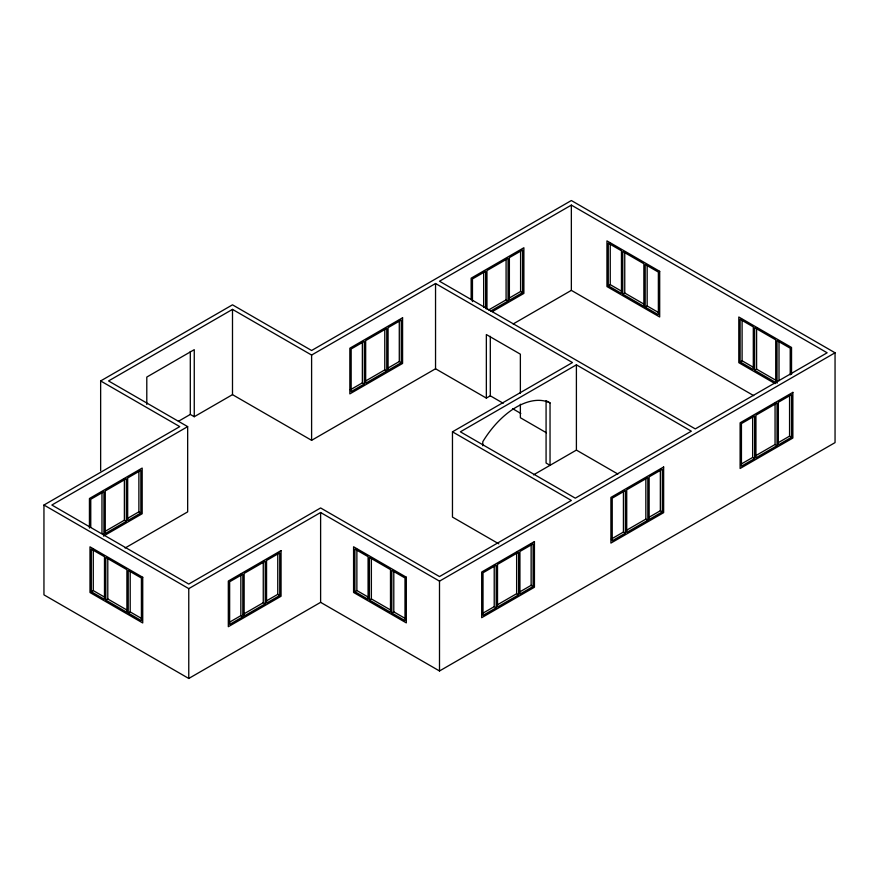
<?xml version="1.0" encoding="UTF-8"?>
<svg xmlns="http://www.w3.org/2000/svg" width="879" height="879" viewBox="0 0 879 879"><rect width="100%" height="100%" fill="white"/><g stroke="black" fill="none" stroke-linecap="round" stroke-linejoin="round"><path stroke-width="1.32" d="M100.645 380.948L232.495 304.826L311.606 350.501L571.35 200.533L835.05 352.787L835.05 442.609L439.5 670.974L320.615 602.346L188.765 678.467L43.95 594.852L43.95 505.029L179.755 426.623L100.645 380.948L100.645 470.77M498.832 543.848L452.465 517.083L452.465 431.82L572.449 362.555L435.544 283.51L311.606 355.061L232.495 309.386L108.556 380.948L187.666 426.623L187.666 511.875L125.082 548.013M178.437 421.294L190.303 414.438L194.259 416.723L232.495 394.649L311.606 440.324L435.544 368.773L486.351 398.099L490.306 395.814L503.206 403.263M187.666 426.623L51.861 505.029L188.765 584.074L320.615 507.952L439.5 576.58L571.35 500.459L452.465 431.82M571.35 205.104L439.5 281.225L695.289 428.908L827.139 352.787L571.35 205.104L571.35 290.367L753.721 395.649M104.458 531.718L124.378 520.214L126.356 521.357L126.356 478.725L105.26 490.911L105.26 533.531L126.356 521.357M126.796 518.819L138.882 511.842L140.86 512.984L140.86 470.353L127.675 477.967L127.675 520.599L140.86 512.984M350.281 389.826L362.368 382.848L364.346 383.991L364.346 341.36L351.161 348.974L351.161 391.605L364.346 383.991M364.862 381.409L384.782 369.905L386.76 371.048L386.76 328.427L365.664 340.602L365.664 383.233L386.76 371.048M388.298 367.883L399.286 361.533L401.263 362.675L401.263 320.044L388.078 327.658L388.078 370.29L401.263 362.675M488.504 310.023L506.084 299.882L508.062 301.014L508.062 258.393L486.966 270.567L486.966 309.199M508.501 298.486L520.588 291.498L522.565 292.641L522.565 250.021L509.38 257.624L509.38 300.255L522.565 292.641M490.482 311.166L508.062 301.014M103.502 536.069L142.178 513.743L142.178 468.067L89.438 498.514L89.438 528.07M492.24 311.671L523.884 293.41L523.884 247.735L471.144 278.182L471.144 299.673M513.149 323.966L571.35 290.367M608.268 285.796L621.453 293.41L621.453 250.779L608.268 243.164L608.268 285.796L610.246 284.653L622.332 291.63M91.306 591.743L104.491 599.357L104.491 556.726L91.306 549.111L91.306 591.743L93.284 590.6L105.37 597.577M622.771 294.168L643.867 306.342L643.867 263.722L622.771 251.537L622.771 294.168L624.749 293.026L643.505 303.848M105.81 600.115L126.906 612.3L126.906 569.669L105.81 557.495L105.81 600.115L107.787 598.973L126.543 609.806M645.186 307.112L658.371 314.726L658.371 272.094L645.186 264.48L645.186 307.112L647.164 305.969L659.25 312.946M128.224 613.059L141.409 620.673L141.409 578.041L128.224 570.427L128.224 613.059L130.202 611.916L142.288 618.893M43.95 505.029L188.765 588.633L320.615 512.512L439.5 581.151L835.05 352.787M576.404 364.84L460.376 431.82L575.305 498.173L691.333 431.182L576.404 364.84L576.404 450.092L533.52 474.858M228.76 622.64L240.846 615.663L242.824 616.805L242.824 574.174L229.639 581.788L229.639 624.42L242.824 616.805M243.34 614.223L263.26 602.719L265.238 603.862L265.238 561.231L244.142 573.416L244.142 616.047L265.238 603.862M265.678 601.324L277.764 594.347L279.742 595.49L279.742 552.858L266.557 560.472L266.557 603.104L279.742 595.49M740.118 361.917L753.303 369.532L753.303 326.9L740.118 319.286L740.118 361.917L742.096 360.775L754.182 367.752M354.896 591.688L368.081 599.291L368.081 556.671L354.896 549.056L354.896 591.688L356.874 590.545L368.96 597.522M754.621 370.29L775.717 382.475L775.717 339.843L754.621 327.658L754.621 370.29L756.599 369.147L775.355 379.97M369.4 600.06L390.496 612.234L390.496 569.603L369.4 557.429L369.4 600.06L371.377 598.918L390.133 609.74M391.814 613.004L404.999 620.607L404.999 577.986L391.814 570.372L391.814 613.004L393.792 611.861L405.878 618.838M482.131 613.63L494.218 606.653L496.195 607.796L496.195 565.164L483.01 572.778L483.01 615.41L496.195 607.796M496.712 605.213L516.632 593.71L518.61 594.852L518.61 552.221L497.514 564.406L497.514 607.037L518.61 594.852M520.148 591.677L531.136 585.337L533.113 586.48L533.113 543.848L519.928 551.463L519.928 594.094L533.113 586.48M611.344 539.025L623.431 532.048L625.409 533.19L625.409 490.559L612.223 498.173L612.223 540.805L625.409 533.19M625.925 530.608L645.845 519.115L647.823 520.247L647.823 477.627L626.727 489.801L626.727 532.432L647.823 520.247M649.361 517.083L660.349 510.732L662.326 511.875L662.326 469.254L649.141 476.857L649.141 519.489L662.326 511.875M740.557 464.431L752.644 457.454L754.621 458.596L754.621 415.965L741.436 423.579L741.436 466.211L754.621 458.596M755.138 456.014L775.058 444.51L777.036 445.653L777.036 403.021L755.94 415.207L755.94 457.827L777.036 445.653M778.574 442.478L789.562 436.138L791.539 437.281L791.539 394.649L778.354 402.263L778.354 444.895L791.539 437.281M775.135 383.651L738.799 362.675L738.799 317L791.539 347.458L791.539 374.322M547.068 401.187L550.034 402.901L550.034 465.321L546.079 463.035L546.079 400.615M512.589 408.68L520.797 413.427M546.408 432.776L520.368 417.734L520.368 404.219M576.404 450.092L617.871 474.034M790.221 374.861L790.221 348.216L777.036 340.602L777.036 383.233M789.562 394.836L789.562 436.138M779.014 340.788L779.014 380.761M775.058 403.208L775.058 444.51M756.599 327.856L756.599 369.147M752.644 416.152L752.644 457.454M742.096 319.473L742.096 360.775M660.349 469.441L660.349 510.732M647.164 264.667L647.164 305.969M645.845 477.813L645.845 519.115M624.749 251.724L624.749 293.026M623.431 490.757L623.431 532.048M610.246 243.351L610.246 284.653M531.136 544.035L531.136 585.337M520.588 251.537L520.588 291.498M520.368 393.396L520.368 354.182L486.351 334.547L486.351 398.099M516.632 552.419L516.632 593.71M506.084 258.58L506.084 299.882M494.218 565.351L494.218 606.653M490.306 336.316L490.306 395.814M485.647 308.628L485.647 271.325L472.462 278.94L472.462 301.585M483.67 271.523L483.67 307.485M482.791 445.796L482.791 441.719A69.946 40.379 -60 0 1 550.034 402.901M439.5 581.151L439.5 670.974M435.544 283.51L435.544 368.773M399.286 320.242L399.286 361.533M393.792 570.559L393.792 611.861M384.782 328.614L384.782 369.905M371.377 557.616L371.377 598.918M362.368 342.887L362.368 382.848M356.874 549.243L356.874 590.545M320.615 512.512L320.615 602.346M311.606 355.061L311.606 440.324M277.764 553.056L277.764 594.347M263.26 561.428L263.26 602.719M240.846 574.361L240.846 615.663M232.495 309.386L232.495 394.649M194.259 416.723L194.259 349.666L146.793 377.069L146.793 404.439M190.303 351.49L190.303 414.438M188.765 588.633L188.765 678.467M138.882 470.54L138.882 511.842M130.202 570.625L130.202 611.916M124.378 478.912L124.378 520.214M107.787 557.682L107.787 598.973M101.964 491.855L101.964 533.157L103.942 534.3L103.942 491.669L90.757 499.283L90.757 527.257M93.284 549.309L93.284 590.6M402.582 317.769L349.842 348.216L349.842 393.891L402.582 363.445L402.582 317.769M281.06 550.573L228.32 581.03L228.32 626.705L281.06 596.248L281.06 550.573M534.432 541.563L481.692 572.02L481.692 617.695L534.432 587.238L534.432 541.563M663.645 466.969L610.905 497.415L610.905 543.09L663.645 512.644L663.645 466.969M792.858 392.364L740.118 422.81L740.118 468.485L792.858 438.039L792.858 392.364M659.689 271.325L606.949 240.879L606.949 286.554L659.689 317L659.689 271.325M406.318 577.217L353.578 546.771L353.578 592.446L406.318 622.892L406.318 577.217M142.728 577.283L89.988 546.837L89.988 592.512L142.728 622.958L142.728 577.283"/></g></svg>
